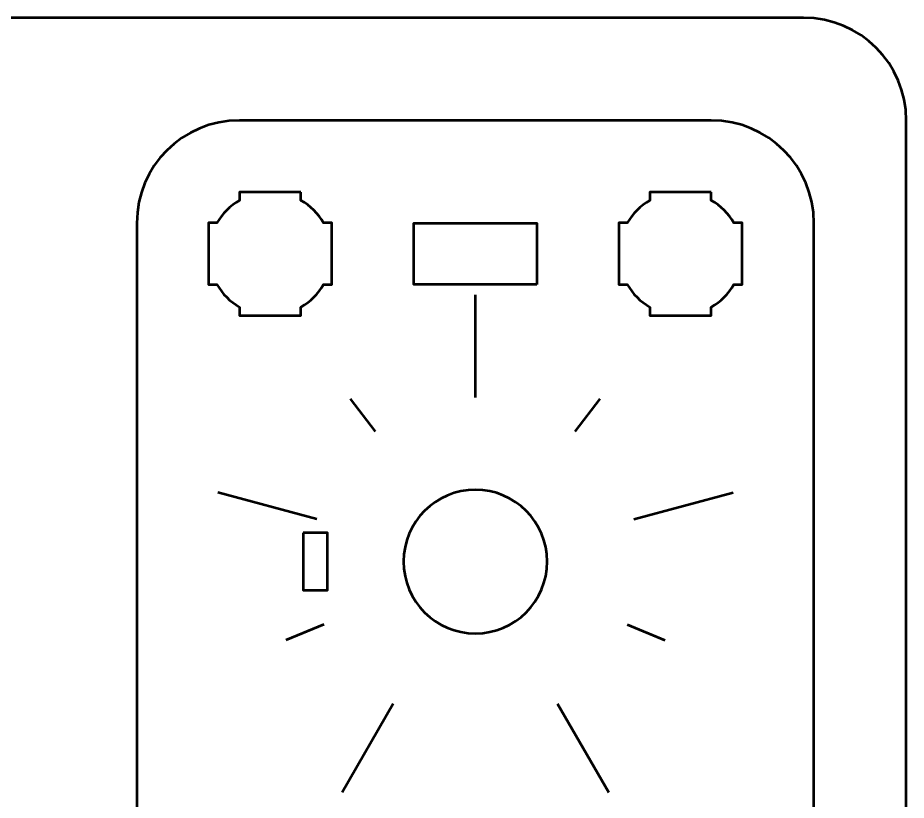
# Model space of a CAD drawing. Header units: centimetres. Extents: x -21 to 0, y -29.7 to 0.
# Drawn here: x -4.33 to 0, y -3.813 to 0 of the extents above; entities that cross this region are included whole.
import ezdxf

# ---------------------------------------------------------------- set-up
doc = ezdxf.new("R2010")
doc.units = ezdxf.units.CM
doc.header["$MEASUREMENT"] = 0
doc.layers.add('Layer 1', color=7, linetype='Continuous')

msp = doc.modelspace()

# ---------------------------------------------------------------- linework, layer by layer
at = {"layer": 'Layer 1', "color": 1, "lineweight": 53}
msp.add_open_spline([(-21.00003, -29.19995), (-21.00003, -29.19995), (-21.00003, -5.29992), (-21.00003, -5.29992), (-21.00003, -5.29992), (-21.00003, -5.21709), (-20.93286, -5.14992), (-20.85003, -5.14992), (-20.85003, -5.14992), (-20.7672, -5.14992), (-20.70003, -5.08275), (-20.70003, -4.99992), (-20.70003, -4.99992), (-20.70003, -4.91709), (-20.7672, -4.84992), (-20.85003, -4.84992), (-20.85003, -4.84992), (-20.93286, -4.84992), (-21.00003, -4.78275), (-21.00003, -4.69992), (-21.00003, -4.69992), (-21.00003, -4.61709), (-20.93286, -4.54992), (-20.85003, -4.54992), (-20.85003, -4.54992), (-20.7672, -4.54992), (-20.70003, -4.48275), (-20.70003, -4.39992), (-20.70003, -4.39992), (-20.70003, -4.31709), (-20.7672, -4.24992), (-20.85003, -4.24992), (-20.85003, -4.24992), (-20.93286, -4.24992), (-21.00003, -4.18275), (-21.00003, -4.09992), (-21.00003, -4.09992), (-21.00003, -4.01709), (-20.93286, -3.94992), (-20.85003, -3.94992), (-20.85003, -3.94992), (-20.7672, -3.94992), (-20.70003, -3.88275), (-20.70003, -3.79992), (-20.70003, -3.79992), (-20.70003, -3.71709), (-20.7672, -3.64992), (-20.85003, -3.64992), (-20.85003, -3.64992), (-20.93286, -3.64992), (-21.00003, -3.58275), (-21.00003, -3.49992), (-21.00003, -3.49992), (-21.00003, -3.41709), (-20.93286, -3.34992), (-20.85003, -3.34992), (-20.85003, -3.34992), (-20.7672, -3.34992), (-20.70003, -3.28275), (-20.70003, -3.19992), (-20.70003, -3.19992), (-20.70003, -3.11709), (-20.7672, -3.04992), (-20.85003, -3.04992), (-20.85003, -3.04992), (-20.93286, -3.04992), (-21.00003, -2.98275), (-21.00003, -2.89992), (-21.00003, -2.89992), (-21.00003, -2.81709), (-20.93286, -2.74992), (-20.85003, -2.74992), (-20.85003, -2.74992), (-20.7672, -2.74992), (-20.70003, -2.68275), (-20.70003, -2.59992), (-20.70003, -2.59992), (-20.70003, -2.51709), (-20.7672, -2.44992), (-20.85003, -2.44992), (-20.85003, -2.44992), (-20.93286, -2.44992), (-21.00003, -2.38275), (-21.00003, -2.29992), (-21.00003, -2.29992), (-21.00003, -2.21709), (-20.93286, -2.14992), (-20.85003, -2.14992), (-20.85003, -2.14992), (-20.7672, -2.14992), (-20.70003, -2.08275), (-20.70003, -1.99992), (-20.70003, -1.99992), (-20.70003, -1.91709), (-20.7672, -1.84992), (-20.85003, -1.84992), (-20.85003, -1.84992), (-20.93286, -1.84992), (-21.00003, -1.78275), (-21.00003, -1.69992), (-21.00003, -1.69992), (-21.00003, -1.61709), (-20.93286, -1.54992), (-20.85003, -1.54992), (-20.85003, -1.54992), (-20.7672, -1.54992), (-20.70003, -1.48275), (-20.70003, -1.39992), (-20.70003, -1.39992), (-20.70003, -1.31709), (-20.7672, -1.24992), (-20.85003, -1.24992), (-20.85003, -1.24992), (-20.93286, -1.24992), (-21.00003, -1.18275), (-21.00003, -1.09992), (-21.00003, -1.09992), (-21.00003, -1.09992), (-21.00003, -0.49992), (-21.00003, -0.49992), (-21.00003, -0.49992), (-21.00003, -0.22295), (-20.77694, 0.00004), (-20.49994, 0.00004), (-20.49994, 0.00004), (-20.49994, 0.00004), (-0.50008, 0.00004), (-0.50008, 0.00004), (-0.50008, 0.00004), (-0.22294, 0.00004), (0.00002, -0.22295), (0.00002, -0.49992), (0.00002, -0.49992), (0.00002, -0.49992), (0.00002, -29.19995), (0.00002, -29.19995), (0.00002, -29.19995), (0.00002, -29.47695), (-0.22294, -29.70004), (-0.50008, -29.70004), (-0.50008, -29.70004), (-0.50008, -29.70004), (-20.49994, -29.70004), (-20.49994, -29.70004), (-20.49994, -29.70004), (-20.77694, -29.70004), (-21.00003, -29.47695), (-21.00003, -29.19995)], degree=3, knots=[0, 0, 0, 0, 0.027027, 0.027027, 0.027027, 0.027027, 0.0540541, 0.0540541, 0.0540541, 0.0540541, 0.0810811, 0.0810811, 0.0810811, 0.0810811, 0.1081081, 0.1081081, 0.1081081, 0.1081081, 0.1351351, 0.1351351, 0.1351351, 0.1351351, 0.1621622, 0.1621622, 0.1621622, 0.1621622, 0.1891892, 0.1891892, 0.1891892, 0.1891892, 0.2162162, 0.2162162, 0.2162162, 0.2162162, 0.2432432, 0.2432432, 0.2432432, 0.2432432, 0.2702703, 0.2702703, 0.2702703, 0.2702703, 0.2972973, 0.2972973, 0.2972973, 0.2972973, 0.3243243, 0.3243243, 0.3243243, 0.3243243, 0.3513514, 0.3513514, 0.3513514, 0.3513514, 0.3783784, 0.3783784, 0.3783784, 0.3783784, 0.4054054, 0.4054054, 0.4054054, 0.4054054, 0.4324324, 0.4324324, 0.4324324, 0.4324324, 0.4594595, 0.4594595, 0.4594595, 0.4594595, 0.4864865, 0.4864865, 0.4864865, 0.4864865, 0.5135135, 0.5135135, 0.5135135, 0.5135135, 0.5405405, 0.5405405, 0.5405405, 0.5405405, 0.5675676, 0.5675676, 0.5675676, 0.5675676, 0.5945946, 0.5945946, 0.5945946, 0.5945946, 0.6216216, 0.6216216, 0.6216216, 0.6216216, 0.6486486, 0.6486486, 0.6486486, 0.6486486, 0.6756757, 0.6756757, 0.6756757, 0.6756757, 0.7027027, 0.7027027, 0.7027027, 0.7027027, 0.7297297, 0.7297297, 0.7297297, 0.7297297, 0.7567568, 0.7567568, 0.7567568, 0.7567568, 0.7837838, 0.7837838, 0.7837838, 0.7837838, 0.8108108, 0.8108108, 0.8108108, 0.8108108, 0.8378378, 0.8378378, 0.8378378, 0.8378378, 0.8648649, 0.8648649, 0.8648649, 0.8648649, 0.8918919, 0.8918919, 0.8918919, 0.8918919, 0.9189189, 0.9189189, 0.9189189, 0.9189189, 0.9459459, 0.9459459, 0.9459459, 0.9459459, 0.972973, 0.972973, 0.972973, 0.972973, 1, 1, 1, 1], dxfattribs=at)
at = {"layer": 'Layer 1', "color": 3, "lineweight": 53}
msp.add_open_spline([(-0.45002, -1.00008), (-0.45002, -1.00008), (-0.45002, -7.29993), (-0.45002, -7.29993), (-0.45002, -7.29993), (-0.45002, -7.57706), (-0.67312, -7.80002), (-0.95012, -7.80002), (-0.95012, -7.80002), (-0.95012, -7.80002), (-3.25004, -7.80002), (-3.25004, -7.80002), (-3.25004, -7.80002), (-3.52705, -7.80002), (-3.75, -7.57706), (-3.75, -7.29993), (-3.75, -7.29993), (-3.75, -7.29993), (-3.75, -1.00008), (-3.75, -1.00008), (-3.75, -1.00008), (-3.75, -0.72309), (-3.52705, -0.5), (-3.25004, -0.5), (-3.25004, -0.5), (-3.25004, -0.5), (-0.95012, -0.5), (-0.95012, -0.5), (-0.95012, -0.5), (-0.67312, -0.5), (-0.45002, -0.72309), (-0.45002, -1.00008)], degree=3, knots=[0, 0, 0, 0, 0.125, 0.125, 0.125, 0.125, 0.25, 0.25, 0.25, 0.25, 0.375, 0.375, 0.375, 0.375, 0.5, 0.5, 0.5, 0.5, 0.625, 0.625, 0.625, 0.625, 0.75, 0.75, 0.75, 0.75, 0.875, 0.875, 0.875, 0.875, 1, 1, 1, 1], dxfattribs=at)
at = {"layer": 'Layer 1', "lineweight": 53}
for points, knots in [([(-2.94993, -0.85), (-2.94993, -0.85), (-2.94993, -0.89011), (-2.94993, -0.89011), (-2.94993, -0.89011), (-2.90445, -0.91643), (-2.86642, -0.95446), (-2.84011, -0.99993), (-2.84011, -0.99993), (-2.84011, -0.99993), (-2.8, -0.99993), (-2.8, -0.99993), (-2.8, -0.99993), (-2.8, -0.99993), (-2.8, -1.15), (-2.8, -1.15), (-2.8, -1.15), (-2.8, -1.15), (-2.8, -1.29993), (-2.8, -1.29993), (-2.8, -1.29993), (-2.8, -1.29993), (-2.84011, -1.29993), (-2.84011, -1.29993), (-2.84011, -1.29993), (-2.86642, -1.34555), (-2.90445, -1.38347), (-2.94993, -1.40979), (-2.94993, -1.40979), (-2.94993, -1.40979), (-2.94993, -1.45001), (-2.94993, -1.45001), (-2.94993, -1.45001), (-2.94993, -1.45001), (-3.1, -1.45001), (-3.1, -1.45001), (-3.1, -1.45001), (-3.1, -1.45001), (-3.24993, -1.45001), (-3.24993, -1.45001), (-3.24993, -1.45001), (-3.24993, -1.45001), (-3.24993, -1.40979), (-3.24993, -1.40979), (-3.24993, -1.40979), (-3.2954, -1.38347), (-3.33343, -1.34555), (-3.35975, -1.29993), (-3.35975, -1.29993), (-3.35975, -1.29993), (-3.4, -1.29993), (-3.4, -1.29993), (-3.4, -1.29993), (-3.4, -1.29993), (-3.4, -1.15), (-3.4, -1.15), (-3.4, -1.15), (-3.4, -1.15), (-3.4, -0.99993), (-3.4, -0.99993), (-3.4, -0.99993), (-3.4, -0.99993), (-3.35975, -0.99993), (-3.35975, -0.99993), (-3.35975, -0.99993), (-3.33343, -0.95446), (-3.2954, -0.91643), (-3.24993, -0.89011), (-3.24993, -0.89011), (-3.24993, -0.89011), (-3.24993, -0.85), (-3.24993, -0.85), (-3.24993, -0.85), (-3.24993, -0.85), (-3.1, -0.85), (-3.1, -0.85), (-3.1, -0.85), (-3.1, -0.85), (-2.94993, -0.85), (-2.94993, -0.85)], [0, 0, 0, 0, 0.05, 0.05, 0.05, 0.05, 0.1, 0.1, 0.1, 0.1, 0.15, 0.15, 0.15, 0.15, 0.2, 0.2, 0.2, 0.2, 0.25, 0.25, 0.25, 0.25, 0.3, 0.3, 0.3, 0.3, 0.35, 0.35, 0.35, 0.35, 0.4, 0.4, 0.4, 0.4, 0.45, 0.45, 0.45, 0.45, 0.5, 0.5, 0.5, 0.5, 0.55, 0.55, 0.55, 0.55, 0.6, 0.6, 0.6, 0.6, 0.65, 0.65, 0.65, 0.65, 0.7, 0.7, 0.7, 0.7, 0.75, 0.75, 0.75, 0.75, 0.8, 0.8, 0.8, 0.8, 0.85, 0.85, 0.85, 0.85, 0.9, 0.9, 0.9, 0.9, 0.95, 0.95, 0.95, 0.95, 1, 1, 1, 1]), ([(-0.94993, -0.85), (-0.94993, -0.85), (-0.94993, -0.89011), (-0.94993, -0.89011), (-0.94993, -0.89011), (-0.90445, -0.91643), (-0.86642, -0.95446), (-0.84011, -0.99993), (-0.84011, -0.99993), (-0.84011, -0.99993), (-0.8, -0.99993), (-0.8, -0.99993), (-0.8, -0.99993), (-0.8, -0.99993), (-0.8, -1.15), (-0.8, -1.15), (-0.8, -1.15), (-0.8, -1.15), (-0.8, -1.29993), (-0.8, -1.29993), (-0.8, -1.29993), (-0.8, -1.29993), (-0.84011, -1.29993), (-0.84011, -1.29993), (-0.84011, -1.29993), (-0.86642, -1.34555), (-0.90445, -1.38347), (-0.94993, -1.40979), (-0.94993, -1.40979), (-0.94993, -1.40979), (-0.94993, -1.45001), (-0.94993, -1.45001), (-0.94993, -1.45001), (-0.94993, -1.45001), (-1.1, -1.45001), (-1.1, -1.45001), (-1.1, -1.45001), (-1.1, -1.45001), (-1.24993, -1.45001), (-1.24993, -1.45001), (-1.24993, -1.45001), (-1.24993, -1.45001), (-1.24993, -1.40979), (-1.24993, -1.40979), (-1.24993, -1.40979), (-1.2954, -1.38347), (-1.33343, -1.34555), (-1.35975, -1.29993), (-1.35975, -1.29993), (-1.35975, -1.29993), (-1.4, -1.29993), (-1.4, -1.29993), (-1.4, -1.29993), (-1.4, -1.29993), (-1.4, -1.15), (-1.4, -1.15), (-1.4, -1.15), (-1.4, -1.15), (-1.4, -0.99993), (-1.4, -0.99993), (-1.4, -0.99993), (-1.4, -0.99993), (-1.35975, -0.99993), (-1.35975, -0.99993), (-1.35975, -0.99993), (-1.33343, -0.95446), (-1.2954, -0.91643), (-1.24993, -0.89011), (-1.24993, -0.89011), (-1.24993, -0.89011), (-1.24993, -0.85), (-1.24993, -0.85), (-1.24993, -0.85), (-1.24993, -0.85), (-1.1, -0.85), (-1.1, -0.85), (-1.1, -0.85), (-1.1, -0.85), (-0.94993, -0.85), (-0.94993, -0.85)], [0, 0, 0, 0, 0.05, 0.05, 0.05, 0.05, 0.1, 0.1, 0.1, 0.1, 0.15, 0.15, 0.15, 0.15, 0.2, 0.2, 0.2, 0.2, 0.25, 0.25, 0.25, 0.25, 0.3, 0.3, 0.3, 0.3, 0.35, 0.35, 0.35, 0.35, 0.4, 0.4, 0.4, 0.4, 0.45, 0.45, 0.45, 0.45, 0.5, 0.5, 0.5, 0.5, 0.55, 0.55, 0.55, 0.55, 0.6, 0.6, 0.6, 0.6, 0.65, 0.65, 0.65, 0.65, 0.7, 0.7, 0.7, 0.7, 0.75, 0.75, 0.75, 0.75, 0.8, 0.8, 0.8, 0.8, 0.85, 0.85, 0.85, 0.85, 0.9, 0.9, 0.9, 0.9, 0.95, 0.95, 0.95, 0.95, 1, 1, 1, 1]), ([(-1.79999, -1.30007), (-1.79999, -1.30007), (-1.79999, -1.00007), (-1.79999, -1.00007), (-1.79999, -1.00007), (-1.79999, -1.00007), (-2.39999, -1.00007), (-2.39999, -1.00007), (-2.39999, -1.00007), (-2.39999, -1.00007), (-2.39999, -1.30007), (-2.39999, -1.30007), (-2.39999, -1.30007), (-2.39999, -1.30007), (-1.79999, -1.30007), (-1.79999, -1.30007)], [0, 0, 0, 0, 0.25, 0.25, 0.25, 0.25, 0.5, 0.5, 0.5, 0.5, 0.75, 0.75, 0.75, 0.75, 1, 1, 1, 1]), ([(-2.1, -2.30001), (-1.90674, -2.30001), (-1.75, -2.45675), (-1.75, -2.65), (-1.75, -2.65), (-1.75, -2.84326), (-1.90674, -3), (-2.1, -3), (-2.1, -3), (-2.29326, -3), (-2.45, -2.84326), (-2.45, -2.65), (-2.45, -2.65), (-2.45, -2.45675), (-2.29326, -2.30001), (-2.1, -2.30001)], [0, 0, 0, 0, 0.25, 0.25, 0.25, 0.25, 0.5, 0.5, 0.5, 0.5, 0.75, 0.75, 0.75, 0.75, 1, 1, 1, 1]), ([(-2.94, -2.51001), (-2.94, -2.51001), (-2.82, -2.51001), (-2.82, -2.51001), (-2.82, -2.51001), (-2.82, -2.51001), (-2.82, -2.79), (-2.82, -2.79), (-2.82, -2.79), (-2.82, -2.79), (-2.94, -2.79), (-2.94, -2.79), (-2.94, -2.79), (-2.94, -2.79), (-2.94, -2.51001), (-2.94, -2.51001)], [0, 0, 0, 0, 0.25, 0.25, 0.25, 0.25, 0.5, 0.5, 0.5, 0.5, 0.75, 0.75, 0.75, 0.75, 1, 1, 1, 1])]:
    msp.add_open_spline(points, degree=3, knots=knots, dxfattribs=at)
at = {"layer": 'Layer 1', "color": 5, "lineweight": 53}
for points in [[(-2.10002, -1.85001), (-2.10002, -1.85001), (-2.10002, -1.35001), (-2.10002, -1.35001)], [(-2.58702, -2.01533), (-2.58702, -2.01533), (-2.70877, -1.85666), (-2.70877, -1.85666)], [(-1.61301, -2.01532), (-1.61301, -2.01532), (-1.49126, -1.85665), (-1.49126, -1.85665)], [(-1.61301, -2.01532), (-1.61301, -2.01532), (-1.49126, -1.85665), (-1.49126, -1.85665)], [(-2.87275, -2.44295), (-2.87275, -2.44295), (-3.35571, -2.31354), (-3.35571, -2.31354)], [(-1.32726, -2.44293), (-1.32726, -2.44293), (-0.8443, -2.31352), (-0.8443, -2.31352)], [(-2.83911, -2.95617), (-2.83911, -2.95617), (-3.02389, -3.03271), (-3.02389, -3.03271)], [(-1.3609, -2.95614), (-1.3609, -2.95614), (-1.17612, -3.03268), (-1.17612, -3.03268)], [(-2.49999, -3.34283), (-2.49999, -3.34283), (-2.74999, -3.77584), (-2.74999, -3.77584)], [(-1.69999, -3.34282), (-1.69999, -3.34282), (-1.44999, -3.77583), (-1.44999, -3.77583)]]:
    msp.add_open_spline(points, degree=3, dxfattribs=at)

doc.saveas('drawing.dxf')
